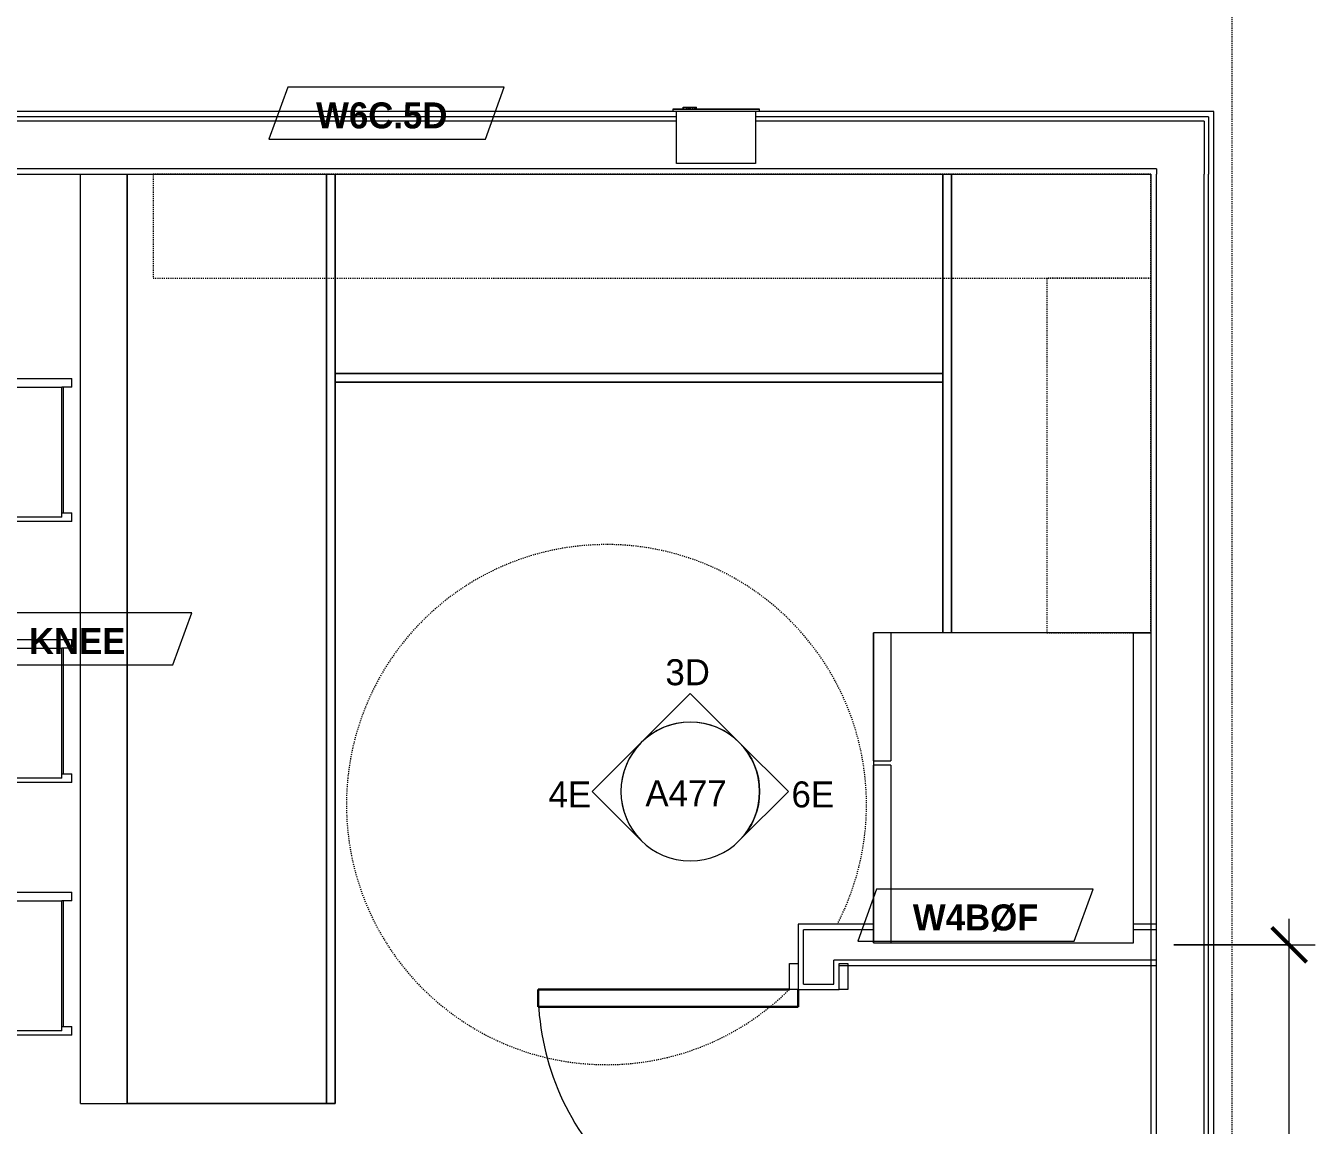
# Model space of a CAD drawing. Header units: inches. Extents: x -4010 to -1814, y 9846 to 12241.
# Drawn here: x -3617.1 to -3468.3, y 11252.9 to 11379.7 of the extents above; entities that cross this region are included whole.
import ezdxf

# ---------------------------------------------------------------- set-up
doc = ezdxf.new("R2010")
doc.units = ezdxf.units.IN
doc.header["$MEASUREMENT"] = 0
doc.linetypes.add('Dash', pattern=[0.25, 0.125, -0.125])
doc.linetypes.add('Dash_2_', pattern=[0.25, 0.125, -0.125])
for name, color, linetype, lineweight in [('0-1', 7, 'Continuous', 5), ('0-3', 8, 'Continuous', 9), ('A-ANNO-DIMS', 211, 'Continuous', 9), ('A-ANNO-DIMS-32', 211, 'Continuous', 9), ('A-DOOR-3', 31, 'Continuous', 9), ('A-DOOR-4', 31, 'Continuous', 30), ('A-GENM', 5, 'Continuous', 9), ('A-GENM-HDLN', 13, 'Dash', 9), ('A-WALL', 113, 'Continuous', 18), ('A-WALL-2', 250, 'Continuous', 18), ('A-WALL-3', 113, 'Continuous', 9), ('A-WALL-IDEN', 211, 'Continuous', 9), ('E-FIRE-1', 7, 'Continuous', 9), ('G-ANNO-SYMB-3', 111, 'Continuous', 9), ('G-ANNO-SYMB-4', 111, 'Dash_2_', 9), ('I-FURN', 30, 'Continuous', 9), ('I-WALL-3', 7, 'Continuous', 9), ('Q-CASE', 31, 'Continuous', 9), ('Q-CASE-HDLN', 31, 'Dash', 9), ('Q-SPCQ', 91, 'Continuous', 9)]:
    doc.layers.add(name, color=color, linetype=linetype, lineweight=lineweight)
doc.styles.add('Century Gothic', font='ufonts.com_century-gothic.ttf', dxfattribs={"height": 3})
doc.styles.add('Century Gothic_B_1', font='GOTHICB.TTF', dxfattribs={"height": 3})
doc.dimstyles.new('OD_1__HACK_2', dxfattribs={"dimscale": 12, "dimtxt": 3.132505, "dimasz": 0.333333, "dimexe": 0.25, "dimexo": 0.166667, "dimgap": 0.041667, "dimtad": 1, "dimdec": 4, "dimrnd": 0.0625, "dimzin": 3, "dimdsep": 46, "dimlunit": 4, "dimtxsty": 'Century Gothic', "dimblk1": 'OBLIQUE', "dimblk2": 'OBLIQUE', "dimsah": 1, "dimcen": 0.09, "dimdle": 0.25, "dimazin": 0, "dimtfac": 1, "dimtdec": 4, "dimtix": 1, "dimtmove": 0, "dimatfit": 3, "dimfxl": 1, "dimtvp": 1, "dimtfill": 1, "dimfrac": 2, "dimtolj": 1, "dimtzin": 0, "dimarcsym": 2})

# ---------------------------------------------------------------- blocks, each defined once
blk = doc.blocks.new('104416 - Fire Extinguishers - Wall - Class A - Light - 2A-2205533-UNIT PLANS - 2ND _ 3RD FLOOR')
at = {"layer": 'E-FIRE-1'}
for p, q in [((13.19, 3.88), (13.19, 3.62)), ((23.19, 3.88), (13.19, 3.88)), ((13.19, 3.88), (23.19, 3.88)), ((13.19, 3.88), (13.19, 3.62)), ((23.19, 3.62), (13.19, 3.62)), ((13.63, -2.37), (13.63, 3.62)), ((14.41, 4.13), (14.44, 4.13)), ((14.41, 3.88), (14.41, 4.13)), ((14.44, 4.13), (14.84, 4.13)), ((14.44, 3.88), (14.44, 4.13)), ((14.84, 4.13), (15.03, 4.13)), ((14.84, 3.88), (14.84, 4.13)), ((15.03, 4.13), (15.11, 4.13)), ((15.03, 3.88), (15.03, 4.13)), ((15.11, 4.13), (15.24, 4.13)), ((15.11, 3.88), (15.11, 4.13)), ((15.24, 4.13), (15.51, 4.13)), ((15.24, 3.88), (15.24, 4.13)), ((15.51, 4.13), (15.73, 4.13)), ((15.51, 3.88), (15.51, 4.13)), ((15.73, 4.13), (15.87, 4.13)), ((15.73, 3.88), (15.73, 4.13)), ((15.87, 4.13), (15.91, 4.13)), ((15.87, 3.88), (15.87, 4.13)), ((15.91, 4.13), (15.94, 4.13)), ((15.91, 3.88), (15.91, 4.13)), ((15.94, 3.88), (15.94, 4.13)), ((22.75, 3.62), (22.75, -2.37)), ((23.19, 3.62), (23.19, 3.88)), ((23.19, 3.62), (23.19, 3.88)), ((22.75, -2.37), (13.63, -2.37))]:
    blk.add_line(p, q, dxfattribs=at)
blk = doc.blocks.new('CTR - 1st Phase - Common Walls_rvt-1-UNIT PLANS - 2ND _ 3RD FLOOR')
at = {"layer": 'A-WALL-2'}
for p, q in [((-3542.04, 11369.24), (-3623.15, 11369.24)), ((-3542.04, 11368.74), (-3623.15, 11368.74)), ((-3480.67, 11369.24), (-3532.91, 11369.24)), ((-3481.17, 11368.74), (-3532.91, 11368.74)), ((-3481.17, 11368.74), (-3481.17, 11363.24)), ((-3480.67, 11369.24), (-3480.67, 11368.74)), ((-3480.67, 11368.74), (-3480.67, 11362.61)), ((-3486.67, 11363.24), (-3623.15, 11363.24)), ((-3486.67, 11363.24), (-3486.67, 11362.61)), ((-3486.67, 11130), (-3486.67, 11362.61)), ((-3481.17, 11363.24), (-3481.17, 11362.61)), ((-3481.17, 11032.1), (-3481.17, 11362.61)), ((-3480.67, 11032.1), (-3480.67, 11362.61))]:
    blk.add_line(p, q, dxfattribs=at)
at = {"layer": 'I-WALL-3'}
for p, q in [((-3542.47, 11369.86), (-3623.15, 11369.86)), ((-3480.05, 11369.86), (-3532.47, 11369.86)), ((-3480.05, 11369.24), (-3480.05, 11369.86)), ((-3480.05, 11362.61), (-3480.05, 11369.24)), ((-3623.15, 11362.61), (-3487.3, 11362.61)), ((-3487.3, 11362.61), (-3487.3, 11166.75)), ((-3480.05, 11032.1), (-3480.05, 11362.61))]:
    blk.add_line(p, q, dxfattribs=at)
at = {"layer": '0-3'}
blk.add_blockref('104416 - Fire Extinguishers - Wall - Class A - Light - 2A-2205533-UNIT PLANS - 2ND _ 3RD FLOOR', (-3555.66, 11366.24), dxfattribs=at)
blk = doc.blocks.new('SWING - DOUBLE - FLUSH - 5-0 x 6-8 - DUMMY-3700318-UNIT PLANS - 2ND _ 3RD FLOOR')
at = {"layer": 'A-DOOR-3'}
for p, q in [((-33, 2.375), (-33, 3.375)), ((-33, 3.375), (-30, 3.375)), ((-30, 3.375), (-30, 2.375)), ((30, 2.375), (30, 3.375)), ((30, 3.375), (33, 3.375)), ((33, 3.375), (33, 2.375)), ((-30, 2.375), (-33, 2.375)), ((33, 2.375), (30, 2.375)), ((-33, -2.375), (-30, -2.375)), ((-33, -3.375), (-33, -2.375)), ((-30, -2.375), (-30, -3.375)), ((30, -2.375), (33, -2.375)), ((30, -3.375), (30, -2.375)), ((33, -2.375), (33, -3.375)), ((-30, -3.375), (-33, -3.375)), ((33, -3.375), (30, -3.375))]:
    blk.add_line(p, q, dxfattribs=at)
for centre, start, end in [((-30, -2.375), 270, 0), ((30, -2.375), 180, 270)]:
    blk.add_arc(centre, 30, start, end, dxfattribs=at)
at = {"layer": 'A-DOOR-4'}
for p, q in [((-28, -2.375), (-30, -2.375)), ((-28, -32.375), (-28, -2.375)), ((28, -2.375), (30, -2.375)), ((28, -32.375), (28, -2.375)), ((-30, -3.375), (-30, -32.375)), ((30, -3.375), (30, -32.375)), ((-30, -32.375), (-28, -32.375)), ((30, -32.375), (28, -32.375))]:
    blk.add_line(p, q, dxfattribs=at)
blk = doc.blocks.new('Bar_Stool_6722_1_ - Bar_Stool_6722_1_-1229311-UNIT PLANS - 2ND _ 3RD FLOOR')
at = {"layer": 'I-FURN'}
for p, q in [((0, 19.21), (0, 21.13)), ((1, 21.13), (0, 21.13)), ((1, 21.13), (1, 20.14)), ((15.5, 20.14), (15.5, 21.13)), ((16.5, 21.13), (15.5, 21.13)), ((16.5, 21.13), (16.5, 19.21)), ((1, 20.14), (15.5, 20.14)), ((1, 20.14), (1, 20.06)), ((1, 20.06), (1, 19.99)), ((16, 20), (1, 20)), ((1, 19.89), (1, 19.99)), ((1, 17.63), (1, 19.89)), ((15.5, 20.06), (15.5, 20.14)), ((15.5, 19.99), (15.5, 20.06)), ((16, 19.99), (16, 19.89)), ((16, 19.89), (16, 17.63)), ((0, 17.72), (0, 19.21)), ((16.5, 19.21), (16.5, 17.72)), ((0, 1.78), (0, 17.72)), ((1, 2.03), (1, 17.63)), ((16, 17.63), (16, 2.03)), ((16.5, 17.72), (16.5, 1.78)), ((1, 1.78), (0, 1.78)), ((0, 1.78), (0, 0.98)), ((1, 1.91), (1, 2.03)), ((16, 2.03), (1, 2.03)), ((1, 1.24), (1, 1.91)), ((16, 1.91), (1, 1.91)), ((16, 2.03), (16, 1.91)), ((16, 1.91), (16, 1.24)), ((16.5, 1.78), (16, 1.78)), ((16.5, 0.98), (16.5, 1.78)), ((1, 0.98), (0, 0.98)), ((0, 0.98), (0, 0)), ((0, 0), (1, 0)), ((1, 0), (1, 1.24)), ((1, 1.24), (16, 1.24)), ((16, 1.24), (16, 0)), ((16.5, 0.98), (16, 0.98)), ((16, 0), (16.5, 0)), ((16.5, 0), (16.5, 0.98)), ((1, 0), (16, 0))]:
    blk.add_line(p, q, dxfattribs=at)
blk = doc.blocks.new('OD_CW_Upper Cabinet - OD_CW_Upper Cabinet-3856831-UNIT PLANS - 2ND _ 3RD FLOOR')
at = {"layer": 'Q-CASE-HDLN'}
for p, q in [((115.86, 24), (0.74, 24)), ((0.74, 24), (0.74, 12)), ((115.86, 12), (115.86, 24)), ((0.74, 12), (115.86, 12))]:
    blk.add_line(p, q, dxfattribs=at)
blk = doc.blocks.new('OD_CW_Base Cabinet - OD_CW_Base Cabinet-3857755-UNIT PLANS - 2ND _ 3RD FLOOR')
at = {"layer": 'Q-CASE'}
for p, q in [((70.86, 0), (70.86, 24)), ((70.86, 24), (70.86, 1)), ((0.74, 1), (70.86, 1)), ((70.86, 1), (0.74, 1)), ((0.74, 0), (70.86, 0)), ((70.86, 0), (0.74, 0)), ((70.86, 1), (70.86, 0))]:
    blk.add_line(p, q, dxfattribs=at)
blk = doc.blocks.new('OD_CW_Base Cabinet - OD_CW_Base Cabinet-3870381-UNIT PLANS - 2ND _ 3RD FLOOR')
at = {"layer": 'Q-CASE'}
for p, q in [((107.93, 24), (0.74, 24)), ((0.74, 24), (0.74, 0)), ((0.74, 1), (0.74, 24)), ((0.74, 24), (107.93, 24)), ((0.74, 0), (0.74, 1)), ((0.74, 1), (107.93, 1)), ((107.93, 1), (0.74, 1)), ((0.74, 0), (107.93, 0)), ((107.93, 0), (0.74, 0))]:
    blk.add_line(p, q, dxfattribs=at)
blk = doc.blocks.new('ADA Clearances - 5ft Circle-V94-UNIT PLANS - 2ND _ 3RD FLOOR')
at = {"layer": 'A-GENM-HDLN'}
for start, end in [(360, 224.7866), (242.5952, 360)]:
    blk.add_arc((0, 0), 30, start, end, dxfattribs=at)
blk = doc.blocks.new('OD_CW_Upper Cabinet - OD_CW_Upper Cabinet-3876458-UNIT PLANS - 2ND _ 3RD FLOOR')
at = {"layer": 'Q-CASE-HDLN'}
for p, q in [((41.64, 24), (0.74, 24)), ((0.74, 24), (0.74, 12)), ((41.64, 12), (41.64, 24)), ((0.74, 12), (41.64, 12))]:
    blk.add_line(p, q, dxfattribs=at)
blk = doc.blocks.new('OD_CW_Base Cabinet - OD_CW_Base Cabinet-V97-UNIT PLANS - 2ND _ 3RD FLOOR')
at = {"layer": 'Q-CASE'}
for p, q in [((53.64, 22), (53.64, 24)), ((53.64, 24), (53.64, 22)), ((0.74, 1), (53.64, 1)), ((53.64, 1), (0.74, 1)), ((0.74, 0), (53.64, 0)), ((53.64, 0), (0.74, 0))]:
    blk.add_line(p, q, dxfattribs=at)
blk = doc.blocks.new('Refrigerator_-_Side-by-Side_6047 - 36_ X 30_-345559-UNIT PLANS - 2ND _ 3RD FLOOR')
at = {"layer": 'Q-SPCQ'}
for p, q in [((17.87, 14.42), (-17.88, 14.42)), ((-17.88, 14.42), (-17.88, -15.58)), ((17.87, -15.58), (17.87, 14.42)), ((-17.88, -13.58), (-3.13, -13.58)), ((-17.88, -13.58), (-17.88, -15.58)), ((-3.13, -15.58), (-3.13, -13.58)), ((-2.63, -13.58), (17.87, -13.58)), ((-2.63, -13.58), (-2.63, -15.58)), ((17.87, -15.58), (17.87, -13.58)), ((-17.88, -15.58), (17.87, -15.58)), ((-3.13, -15.58), (-17.88, -15.58)), ((17.87, -15.58), (-2.63, -15.58))]:
    blk.add_line(p, q, dxfattribs=at)
blk = doc.blocks.new('Elevation - Filled Arrow-152140-UNIT PLANS - 2ND _ 3RD FLOOR')
at = {"layer": 'G-ANNO-SYMB-3'}
for start, end in [(360, 180), (180, 360)]:
    blk.add_arc((0, 0), 0.25, start, end, dxfattribs=at)
blk = doc.blocks.new('Elevation - Filled Arrow-151867-UNIT PLANS - 2ND _ 3RD FLOOR')
at = {"layer": 'G-ANNO-SYMB-3'}
for p, q in [((0, 0.3536), (-0.1768, 0.1768)), ((0.1768, 0.1768), (0, 0.3536))]:
    blk.add_line(p, q, dxfattribs=at)
blk.add_arc((0, 0), 0.25, 45, 135, dxfattribs=at)
blk = doc.blocks.new('DIMBLOCK89-UNIT PLANS - 2ND _ 3RD FLOOR')
at = {"layer": 'A-ANNO-DIMS-32', "lineweight": 50}
for p, q in [((-3471.35, 11273.72), (-3473.35, 11275.72)), ((-3471.35, 11273.72), (-3469.35, 11271.72)), ((-3471.35, 11203.19), (-3473.35, 11205.19)), ((-3471.35, 11203.19), (-3469.35, 11201.19))]:
    blk.add_line(p, q, dxfattribs=at)
at = {"layer": 'A-ANNO-DIMS-32'}
for p, q in [((-3471.35, 11203.19), (-3471.35, 11276.72)), ((-3484.67, 11273.72), (-3468.35, 11273.72)), ((-3471.35, 11273.72), (-3484.67, 11273.72)), ((-3484.67, 11203.19), (-3468.35, 11203.19)), ((-3471.35, 11203.19), (-3484.67, 11203.19))]:
    blk.add_line(p, q, dxfattribs=at)
at = {"layer": 'A-ANNO-DIMS-32', "color": 0, "insert": (-3475.69, 11227.04), "char_height": 3, "width": 27.387, "attachment_point": 1, "rotation": 90, "line_spacing_factor": 0.984502, "style": 'Century Gothic', "bg_fill": 3, "box_fill_scale": 1.25, "bg_fill_color": 256, "bg_fill_true_color": 13158600, "bg_fill_transparency": 0}
blk.add_mtext('5\' - 10 9/16"', dxfattribs=at)
blk = doc.blocks.new('_Oblique')
at = {"color": 0, "linetype": 'ByBlock', "lineweight": -2}
blk.add_line((-0.5, -0.5), (0.5, 0.5), dxfattribs=at)
blk = doc.blocks.new('Wall Tag - Arch Wall-3956453-UNIT PLANS - 2ND _ 3RD FLOOR')
at = {"layer": 'A-WALL-IDEN'}
for p, q in [((-0.3561, 0.0937), (-0.4244, -0.0937)), ((0.4244, 0.0937), (-0.3561, 0.0937)), ((0.3561, -0.0937), (0.4244, 0.0937)), ((-0.4244, -0.0937), (0.3561, -0.0937))]:
    blk.add_line(p, q, dxfattribs=at)

msp = doc.modelspace()

# ---------------------------------------------------------------- linework, layer by layer
at = {"layer": 'A-WALL'}
for p, q in [((-3519.29874, 11275.47232), (-3527.38002, 11275.47232)), ((-3527.38002, 11269.1894), (-3527.38002, 11275.47232)), ((-3486.67374, 11275.47232), (-3489.29874, 11275.47232)), ((-3486.67374, 11271.97232), (-3523.88002, 11271.97232)), ((-3523.88002, 11269.1894), (-3523.88002, 11271.97232)), ((-3527.38002, 11269.1894), (-3523.88002, 11269.1894))]:
    msp.add_line(p, q, dxfattribs=at)
at = {"layer": 'A-WALL-3'}
for p, q in [((-3610.79874, 11255.4269), (-3610.79874, 11362.6144)), ((-3519.29874, 11276.09732), (-3528.00502, 11276.09732)), ((-3528.00502, 11276.09732), (-3528.00502, 11268.5644)), ((-3486.67374, 11276.09732), (-3489.29874, 11276.09732)), ((-3486.67374, 11271.34732), (-3486.67374, 11276.09732)), ((-3523.25502, 11271.34732), (-3486.67374, 11271.34732)), ((-3523.25502, 11268.5644), (-3523.25502, 11271.34732)), ((-3528.00502, 11268.5644), (-3523.25502, 11268.5644)), ((-3610.79874, 11255.4269), (-3605.42374, 11255.4269))]:
    msp.add_line(p, q, dxfattribs=at)
at = {"layer": 'G-ANNO-SYMB-4'}
msp.add_line((-3477.94625, 11438.02705), (-3477.94625, 11123.17072), dxfattribs=at)

# ---------------------------------------------------------------- block references
at = {"layer": '0-1'}
msp.add_blockref('CTR - 1st Phase - Common Walls_rvt-1-UNIT PLANS - 2ND _ 3RD FLOOR', (0, 0), dxfattribs=at)
at = {"layer": 'A-DOOR-3', "rotation": 270}
msp.add_blockref('SWING - DOUBLE - FLUSH - 5-0 x 6-8 - DUMMY-3700318-UNIT PLANS - 2ND _ 3RD FLOOR', (-3525.63002, 11238.5644), dxfattribs=at)
at = {"layer": 'A-GENM', "rotation": 89.99999999980383}
msp.add_blockref('ADA Clearances - 5ft Circle-V94-UNIT PLANS - 2ND _ 3RD FLOOR', (-3550.11124, 11289.9019), dxfattribs=at)
at = {"layer": 'A-WALL-IDEN', "xscale": 31.99999999999999, "yscale": 31.99999999999999, "zscale": 31.99999999999999}
for p in [(-3575.47374, 11369.65741), (-3611.52925, 11309.02065), (-3507.54622, 11277.14033)]:
    msp.add_blockref('Wall Tag - Arch Wall-3956453-UNIT PLANS - 2ND _ 3RD FLOOR', p, dxfattribs=at)
at = {"layer": 'G-ANNO-SYMB-3', "xscale": 31.99999999999999, "yscale": 31.99999999999999, "zscale": 31.99999999999999}
for name in ['Elevation - Filled Arrow-151867-UNIT PLANS - 2ND _ 3RD FLOOR', 'Elevation - Filled Arrow-152140-UNIT PLANS - 2ND _ 3RD FLOOR']:
    msp.add_blockref(name, (-3540.44003, 11291.40839), dxfattribs=at)
at = {"layer": 'G-ANNO-SYMB-3', "xscale": 31.99999999999999, "yscale": 31.99999999999999, "zscale": 31.99999999999999, "rotation": 89.999999999998}
msp.add_blockref('Elevation - Filled Arrow-151867-UNIT PLANS - 2ND _ 3RD FLOOR', (-3540.44003, 11291.40839), dxfattribs=at)
at = {"layer": 'G-ANNO-SYMB-3', "extrusion": (0, 0, -1), "xscale": 31.99999999999999, "yscale": 31.99999999999999, "zscale": 31.99999999999999, "rotation": 90.00000000000179}
msp.add_blockref('Elevation - Filled Arrow-151867-UNIT PLANS - 2ND _ 3RD FLOOR', (3540.44003, 11291.40839), dxfattribs=at)
at = {"layer": 'I-FURN', "rotation": 270.0000000000945}
for p in [(-3632.92374, 11339.05824), (-3632.92374, 11308.93692), (-3632.92374, 11279.81561)]:
    msp.add_blockref('Bar_Stool_6722_1_ - Bar_Stool_6722_1_-1229311-UNIT PLANS - 2ND _ 3RD FLOOR', p, dxfattribs=at)
at = {"layer": 'Q-CASE'}
for name, p, rotation in [('OD_CW_Base Cabinet - OD_CW_Base Cabinet-3870381-UNIT PLANS - 2ND _ 3RD FLOOR', (-3581.42374, 11254.68919), 90.00000000000117), ('OD_CW_Base Cabinet - OD_CW_Base Cabinet-V97-UNIT PLANS - 2ND _ 3RD FLOOR', (-3511.29874, 11363.3521), 270.0000000000009), ('OD_CW_Upper Cabinet - OD_CW_Upper Cabinet-3876458-UNIT PLANS - 2ND _ 3RD FLOOR', (-3511.29874, 11351.3521), 269.9999999999983)]:
    msp.add_blockref(name, p, dxfattribs=dict(at, rotation=rotation))
for name, p in [('OD_CW_Upper Cabinet - OD_CW_Upper Cabinet-3856831-UNIT PLANS - 2ND _ 3RD FLOOR', (-3603.16144, 11338.6144)), ('OD_CW_Base Cabinet - OD_CW_Base Cabinet-3857755-UNIT PLANS - 2ND _ 3RD FLOOR', (-3582.16144, 11338.6144))]:
    msp.add_blockref(name, p, dxfattribs=at)
at = {"layer": 'Q-SPCQ', "rotation": 269.9999999999995}
msp.add_blockref('Refrigerator_-_Side-by-Side_6047 - 36_ X 30_-345559-UNIT PLANS - 2ND _ 3RD FLOOR', (-3503.72094, 11291.8394), dxfattribs=at)

# ---------------------------------------------------------------- texts
at = {"layer": 'A-WALL-IDEN', "char_height": 3, "attachment_point": 1, "style": 'Century Gothic_B_1'}
for s, insert, width in [('W6C.5D', (-3583.60934, 11370.90495), 19.594), ('KNEE', (-3616.74832, 11310.26818), 12.524), ('W4BØF', (-3514.76214, 11278.38786), 17.372)]:
    msp.add_mtext(s, dxfattribs=dict(at, insert=insert, width=width))
at = {"layer": 'G-ANNO-SYMB-3', "char_height": 3, "attachment_point": 1, "style": 'Century Gothic'}
for s, insert, width in [('3D', (-3543.30792, 11306.67374), 6.666), ('4E', (-3556.79305, 11292.58039), 5.555), ('A477', (-3545.61597, 11292.71481), 12.221), ('6E', (-3528.76103, 11292.58039), 5.555)]:
    msp.add_mtext(s, dxfattribs=dict(at, insert=insert, width=width))

# ---------------------------------------------------------------- next in the draw order: dimensions: what is measured, and where the dimension line sits
at = {"layer": 'A-ANNO-DIMS'}
dim = msp.add_linear_dim(base=(-3471.34528, 11273.72232), p1=(-3486.67374, 11203.1894), p2=(-3486.67374, 11273.72232), angle=90, dimstyle='OD_1__HACK_2', override={"dimpost": '<>', "dimfxl": 70.532919}, dxfattribs=at)
dim.commit()
dim.dimension.update_dxf_attribs({"geometry": 'DIMBLOCK89-UNIT PLANS - 2ND _ 3RD FLOOR', "text_midpoint": (-3473.58696, 11238.45586)})

doc.saveas('drawing.dxf')
